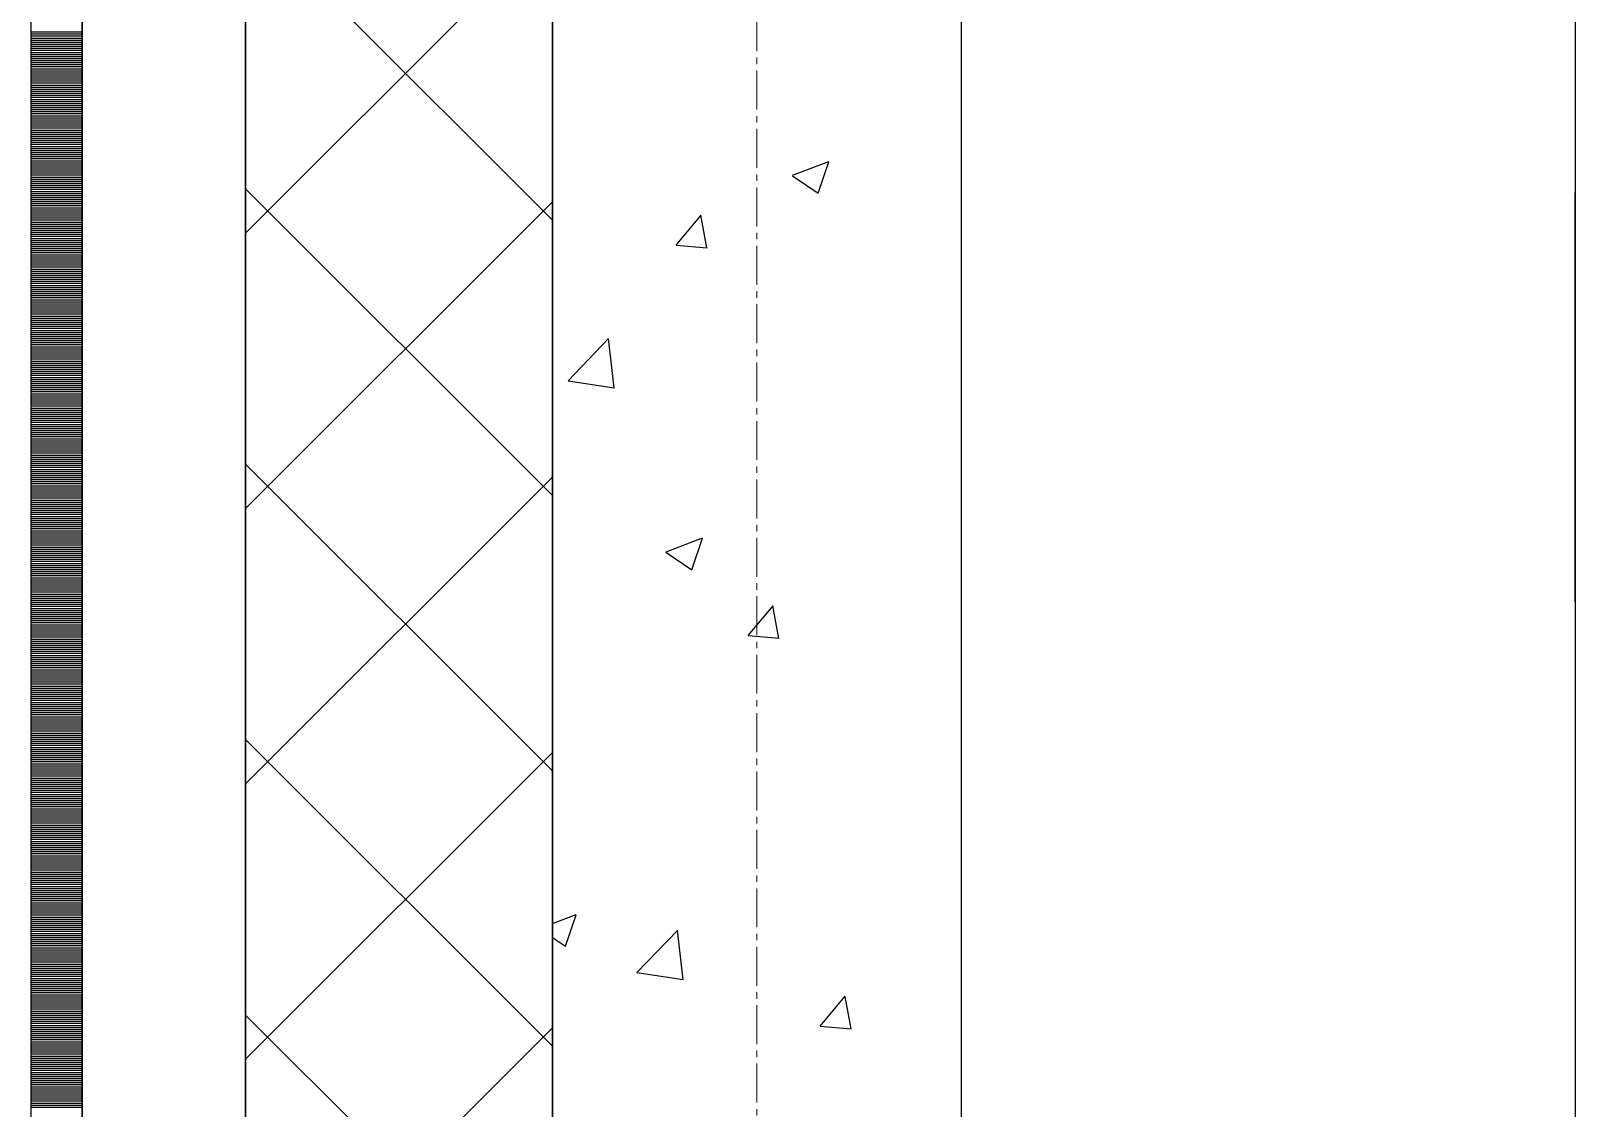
# Model space of a CAD drawing. Header units: millimetres. Extents: x 538266 to 1167394, y 114608 to 637157.
# Drawn here: x 1046079 to 1046834, y 570621 to 571148 of the extents above; entities that cross this region are included whole.
import ezdxf

# ---------------------------------------------------------------- set-up
doc = ezdxf.new("R2010")
doc.units = ezdxf.units.MM
doc.linetypes.add('CENTER2', pattern=[28.575, 19.05, -3.175, 3.175, -3.175])
doc.linetypes.add('DASHED', pattern=[19.05, 12.7, -6.35])
for name, color, linetype, lineweight in [('0) шт стен 3 эт', 150, 'Continuous', 60), ('АР_Стены ПЕНОблок', 52, 'Continuous', 20), ('АР_Тонкая', 254, 'Continuous', 5), ('АР_Утеплитель', 31, 'Continuous', 0), ('АР_Штриховка', 8, 'Continuous', 0)]:
    doc.layers.add(name, color=color, linetype=linetype, lineweight=lineweight)
doc.layers.add('АР_Делит', color=120, linetype='Continuous', lineweight=0, plot=False)
doc.layers.add('КР_Балки-0.5', color=60, linetype='Continuous', lineweight=50, plot=False)
doc.layers.add('РД_Оси_100', color=7, linetype='Continuous', lineweight=0, true_color=0x525252)

# ---------------------------------------------------------------- blocks, each defined once
blk = doc.blocks.new('СОШ_2200_АР_ОСИ_М100_28.05.24')
at = {"layer": 'АР_Делит', "color": 251, "linetype": 'DASHED', "true_color": 0x636466}
blk.add_lwpolyline([(114955, 135155), (114955, -355), (93595.036, -355), (93595.036, 13855), (94145, 13855), (94145, 68320), (66055, 68320), (66055, 13857.73), (83455, 13857.73), (83455, -355), (45245, -355), (45245, 13145), (44695, 13145), (44695, 26755), (45245, 26755), (45245, 68320), (20455, 68320), (20455, 26755), (27955, 26755), (27955, 13145), (-355, 13145), (-355, 100855)], dxfattribs=at)
at = {"layer": 'РД_Оси_100', "color": 251, "linetype": 'CENTER2', "true_color": 0x636466}
blk.add_line((0, -6155), (0, 139938.679), dxfattribs=at)
blk = doc.blocks.new('3_этаж1')
at = {"layer": 'АР_Стены ПЕНОблок', "color": 18, "linetype": 'Continuous', "lineweight": 25, "true_color": 0x000000}
for p, q in [((684283.57, 587568.74), (684283.57, 511368.74)), ((684483.57, 511368.74), (684483.57, 587568.74))]:
    blk.add_line(p, q, dxfattribs=at)
at = {"layer": 'АР_Тонкая', "color": 18, "linetype": 'Continuous', "lineweight": 25, "true_color": 0x000000}
for p, q in [((684028.57, 587568.74), (684028.57, 511368.74)), ((684053.57, 587568.74), (684053.57, 511368.74)), ((684053.57, 511368.74), (684053.57, 587568.74)), ((684133.57, 511368.74), (684133.57, 587568.74))]:
    blk.add_line(p, q, dxfattribs=at)
at = {"layer": 'АР_Утеплитель', "color": 18, "linetype": 'Continuous', "lineweight": 25, "true_color": 0x000000}
for p, q in [((684133.57, 587568.74), (684133.57, 511368.74)), ((684283.57, 511368.74), (684283.57, 587568.74))]:
    blk.add_line(p, q, dxfattribs=at)
at = {"layer": 'АР_Штриховка', "color": 18, "linetype": 'Continuous', "lineweight": 25, "true_color": 0x000000}
for p, q in [((684283.57, 571055.36), (684133.57, 571205.36)), ((684133.57, 571049.07), (684283.57, 571199.07)), ((684028.57, 571147.49), (684053.57, 571147.49)), ((684028.57, 571146.49), (684053.57, 571146.49)), ((684028.57, 571145.49), (684053.57, 571145.49)), ((684028.57, 571144.49), (684053.57, 571144.49)), ((684028.57, 571143.49), (684053.57, 571143.49)), ((684028.57, 571142.49), (684053.57, 571142.49)), ((684028.57, 571141.49), (684053.57, 571141.49)), ((684028.57, 571140.49), (684053.57, 571140.49)), ((684028.57, 571139.49), (684053.57, 571139.49)), ((684028.57, 571138.49), (684053.57, 571138.49)), ((684028.57, 571137.49), (684053.57, 571137.49)), ((684028.57, 571136.49), (684053.57, 571136.49)), ((684028.57, 571135.49), (684053.57, 571135.49)), ((684028.57, 571134.49), (684053.57, 571134.49)), ((684028.57, 571133.49), (684053.57, 571133.49)), ((684028.57, 571132.49), (684053.57, 571132.49)), ((684028.57, 571131.49), (684053.57, 571131.49)), ((684028.57, 571130.49), (684053.57, 571130.49)), ((684028.57, 571129.49), (684053.57, 571129.49)), ((684028.57, 571128.49), (684053.57, 571128.49)), ((684028.57, 571127.49), (684053.57, 571127.49)), ((684028.57, 571126.49), (684053.57, 571126.49)), ((684028.57, 571125.49), (684053.57, 571125.49)), ((684028.57, 571124.49), (684053.57, 571124.49)), ((684028.57, 571123.49), (684053.57, 571123.49)), ((684028.57, 571122.49), (684053.57, 571122.49)), ((684028.57, 571121.49), (684053.57, 571121.49)), ((684028.57, 571120.49), (684053.57, 571120.49)), ((684028.57, 571119.49), (684053.57, 571119.49)), ((684028.57, 571118.49), (684053.57, 571118.49)), ((684028.57, 571117.49), (684053.57, 571117.49)), ((684028.57, 571116.49), (684053.57, 571116.49)), ((684028.57, 571115.49), (684053.57, 571115.49)), ((684028.57, 571114.49), (684053.57, 571114.49)), ((684028.57, 571113.49), (684053.57, 571113.49)), ((684028.57, 571112.49), (684053.57, 571112.49)), ((684028.57, 571111.49), (684053.57, 571111.49)), ((684028.57, 571110.49), (684053.57, 571110.49)), ((684028.57, 571109.49), (684053.57, 571109.49)), ((684028.57, 571108.49), (684053.57, 571108.49)), ((684028.57, 571107.49), (684053.57, 571107.49)), ((684028.57, 571106.49), (684053.57, 571106.49)), ((684028.57, 571105.49), (684053.57, 571105.49)), ((684028.57, 571104.49), (684053.57, 571104.49)), ((684028.57, 571103.49), (684053.57, 571103.49)), ((684028.57, 571102.49), (684053.57, 571102.49)), ((684028.57, 571101.49), (684053.57, 571101.49)), ((684028.57, 571100.49), (684053.57, 571100.49)), ((684028.57, 571099.49), (684053.57, 571099.49)), ((684028.57, 571098.49), (684053.57, 571098.49)), ((684028.57, 571097.49), (684053.57, 571097.49)), ((684028.57, 571096.49), (684053.57, 571096.49)), ((684028.57, 571095.49), (684053.57, 571095.49)), ((684028.57, 571094.49), (684053.57, 571094.49)), ((684028.57, 571093.49), (684053.57, 571093.49)), ((684028.57, 571092.49), (684053.57, 571092.49)), ((684028.57, 571091.49), (684053.57, 571091.49)), ((684028.57, 571090.49), (684053.57, 571090.49)), ((684028.57, 571089.49), (684053.57, 571089.49)), ((684028.57, 571088.49), (684053.57, 571088.49)), ((684028.57, 571087.49), (684053.57, 571087.49)), ((684028.57, 571086.49), (684053.57, 571086.49)), ((684028.57, 571085.49), (684053.57, 571085.49)), ((684028.57, 571084.49), (684053.57, 571084.49)), ((684028.57, 571083.49), (684053.57, 571083.49)), ((684400.99, 571077.33), (684418.78, 571084.16)), ((684413.54, 571068.59), (684418.69, 571083.94)), ((684028.57, 571082.49), (684053.57, 571082.49)), ((684028.57, 571081.49), (684053.57, 571081.49)), ((684028.57, 571080.49), (684053.57, 571080.49)), ((684028.57, 571079.49), (684053.57, 571079.49)), ((684028.57, 571078.49), (684053.57, 571078.49)), ((684028.57, 571077.49), (684053.57, 571077.49)), ((684028.57, 571076.49), (684053.57, 571076.49)), ((684028.57, 571075.49), (684053.57, 571075.49)), ((684400.9, 571077.12), (684413.53, 571068.59)), ((684028.57, 571074.49), (684053.57, 571074.49)), ((684028.57, 571073.49), (684053.57, 571073.49)), ((684028.57, 571072.49), (684053.57, 571072.49)), ((684028.57, 571071.49), (684053.57, 571071.49)), ((684028.57, 571070.49), (684053.57, 571070.49)), ((684028.57, 571069.49), (684053.57, 571069.49)), ((684028.57, 571068.49), (684053.57, 571068.49)), ((684028.57, 571067.49), (684053.57, 571067.49)), ((684283.57, 570920.65), (684133.57, 571070.65)), ((684028.57, 571066.49), (684053.57, 571066.49)), ((684028.57, 571065.49), (684053.57, 571065.49)), ((684028.57, 571064.49), (684053.57, 571064.49)), ((684028.57, 571063.49), (684053.57, 571063.49)), ((684028.57, 571062.49), (684053.57, 571062.49)), ((684028.57, 571061.49), (684053.57, 571061.49)), ((684028.57, 571060.49), (684053.57, 571060.49)), ((684133.57, 570914.37), (684283.57, 571064.37)), ((684028.57, 571059.49), (684053.57, 571059.49)), ((684028.57, 571058.49), (684053.57, 571058.49)), ((684028.57, 571057.49), (684053.57, 571057.49)), ((684028.57, 571056.49), (684053.57, 571056.49)), ((684028.57, 571055.49), (684053.57, 571055.49)), ((684028.57, 571054.49), (684053.57, 571054.49)), ((684028.57, 571053.49), (684053.57, 571053.49)), ((684028.57, 571052.49), (684053.57, 571052.49)), ((684343.99, 571043.21), (684356.24, 571057.81)), ((684359.06, 571041.85), (684356.13, 571057.78)), ((684028.57, 571051.49), (684053.57, 571051.49)), ((684028.57, 571050.49), (684053.57, 571050.49)), ((684028.57, 571049.49), (684053.57, 571049.49)), ((684028.57, 571048.49), (684053.57, 571048.49)), ((684028.57, 571047.49), (684053.57, 571047.49)), ((684028.57, 571046.49), (684053.57, 571046.49)), ((684028.57, 571045.49), (684053.57, 571045.49)), ((684028.57, 571044.49), (684053.57, 571044.49)), ((684028.57, 571043.49), (684053.57, 571043.49)), ((684028.57, 571042.49), (684053.57, 571042.49)), ((684028.57, 571041.49), (684053.57, 571041.49)), ((684028.57, 571040.49), (684053.57, 571040.49)), ((684028.57, 571039.49), (684053.57, 571039.49)), ((684028.57, 571038.49), (684053.57, 571038.49)), ((684028.57, 571037.49), (684053.57, 571037.49)), ((684343.99, 571043.2), (684359.17, 571041.88)), ((684028.57, 571036.49), (684053.57, 571036.49)), ((684028.57, 571035.49), (684053.57, 571035.49)), ((684028.57, 571034.49), (684053.57, 571034.49)), ((684028.57, 571033.49), (684053.57, 571033.49)), ((684028.57, 571032.49), (684053.57, 571032.49)), ((684028.57, 571031.49), (684053.57, 571031.49)), ((684028.57, 571030.49), (684053.57, 571030.49)), ((684028.57, 571029.49), (684053.57, 571029.49)), ((684028.57, 571028.49), (684053.57, 571028.49)), ((684028.57, 571027.49), (684053.57, 571027.49)), ((684028.57, 571026.49), (684053.57, 571026.49)), ((684028.57, 571025.49), (684053.57, 571025.49)), ((684028.57, 571024.49), (684053.57, 571024.49)), ((684028.57, 571023.49), (684053.57, 571023.49)), ((684028.57, 571022.49), (684053.57, 571022.49)), ((684028.57, 571021.49), (684053.57, 571021.49)), ((684028.57, 571020.49), (684053.57, 571020.49)), ((684028.57, 571019.49), (684053.57, 571019.49)), ((684028.57, 571018.49), (684053.57, 571018.49)), ((684028.57, 571017.49), (684053.57, 571017.49)), ((684028.57, 571016.49), (684053.57, 571016.49)), ((684028.57, 571015.49), (684053.57, 571015.49)), ((684028.57, 571014.49), (684053.57, 571014.49)), ((684028.57, 571013.49), (684053.57, 571013.49)), ((684028.57, 571012.49), (684053.57, 571012.49)), ((684028.57, 571011.49), (684053.57, 571011.49)), ((684028.57, 571010.49), (684053.57, 571010.49)), ((684028.57, 571009.49), (684053.57, 571009.49)), ((684028.57, 571008.49), (684053.57, 571008.49)), ((684028.57, 571007.49), (684053.57, 571007.49)), ((684028.57, 571006.49), (684053.57, 571006.49)), ((684028.57, 571005.49), (684053.57, 571005.49)), ((684028.57, 571004.49), (684053.57, 571004.49)), ((684028.57, 571003.49), (684053.57, 571003.49)), ((684028.57, 571002.49), (684053.57, 571002.49)), ((684028.57, 571001.49), (684053.57, 571001.49)), ((684028.57, 571000.49), (684053.57, 571000.49)), ((684028.57, 570999.49), (684053.57, 570999.49)), ((684028.57, 570998.49), (684053.57, 570998.49)), ((684028.57, 570997.49), (684053.57, 570997.49)), ((684028.57, 570996.49), (684053.57, 570996.49)), ((684028.57, 570995.49), (684053.57, 570995.49)), ((684028.57, 570994.49), (684053.57, 570994.49)), ((684028.57, 570993.49), (684053.57, 570993.49)), ((684028.57, 570992.49), (684053.57, 570992.49)), ((684291.19, 570976.82), (684310.98, 570997.44)), ((684313.77, 570973.32), (684310.97, 570997.44)), ((684028.57, 570991.49), (684053.57, 570991.49)), ((684028.57, 570990.49), (684053.57, 570990.49)), ((684028.57, 570989.49), (684053.57, 570989.49)), ((684028.57, 570988.49), (684053.57, 570988.49)), ((684028.57, 570987.49), (684053.57, 570987.49)), ((684028.57, 570986.49), (684053.57, 570986.49)), ((684028.57, 570985.49), (684053.57, 570985.49)), ((684028.57, 570984.49), (684053.57, 570984.49)), ((684028.57, 570983.49), (684053.57, 570983.49)), ((684028.57, 570982.49), (684053.57, 570982.49)), ((684028.57, 570981.49), (684053.57, 570981.49)), ((684028.57, 570980.49), (684053.57, 570980.49)), ((684028.57, 570979.49), (684053.57, 570979.49)), ((684028.57, 570978.49), (684053.57, 570978.49)), ((684028.57, 570977.49), (684053.57, 570977.49)), ((684028.57, 570976.49), (684053.57, 570976.49)), ((684028.57, 570975.49), (684053.57, 570975.49)), ((684028.57, 570974.49), (684053.57, 570974.49)), ((684028.57, 570973.49), (684053.57, 570973.49)), ((684028.57, 570972.49), (684053.57, 570972.49)), ((684028.57, 570971.49), (684053.57, 570971.49)), ((684028.57, 570970.49), (684053.57, 570970.49)), ((684028.57, 570969.49), (684053.57, 570969.49)), ((684291.19, 570976.84), (684313.78, 570973.33)), ((684028.57, 570968.49), (684053.57, 570968.49)), ((684028.57, 570967.49), (684053.57, 570967.49)), ((684028.57, 570966.49), (684053.57, 570966.49)), ((684028.57, 570965.49), (684053.57, 570965.49)), ((684028.57, 570964.49), (684053.57, 570964.49)), ((684028.57, 570963.49), (684053.57, 570963.49)), ((684028.57, 570962.49), (684053.57, 570962.49)), ((684028.57, 570961.49), (684053.57, 570961.49)), ((684028.57, 570960.49), (684053.57, 570960.49)), ((684028.57, 570959.49), (684053.57, 570959.49)), ((684028.57, 570958.49), (684053.57, 570958.49)), ((684028.57, 570957.49), (684053.57, 570957.49)), ((684028.57, 570956.49), (684053.57, 570956.49)), ((684028.57, 570955.49), (684053.57, 570955.49)), ((684028.57, 570954.49), (684053.57, 570954.49)), ((684028.57, 570953.49), (684053.57, 570953.49)), ((684028.57, 570952.49), (684053.57, 570952.49)), ((684028.57, 570951.49), (684053.57, 570951.49)), ((684028.57, 570950.49), (684053.57, 570950.49)), ((684028.57, 570949.49), (684053.57, 570949.49)), ((684028.57, 570948.49), (684053.57, 570948.49)), ((684028.57, 570947.49), (684053.57, 570947.49)), ((684028.57, 570946.49), (684053.57, 570946.49)), ((684028.57, 570945.49), (684053.57, 570945.49)), ((684028.57, 570944.49), (684053.57, 570944.49)), ((684028.57, 570943.49), (684053.57, 570943.49)), ((684028.57, 570942.49), (684053.57, 570942.49)), ((684028.57, 570941.49), (684053.57, 570941.49)), ((684028.57, 570940.49), (684053.57, 570940.49)), ((684028.57, 570939.49), (684053.57, 570939.49)), ((684028.57, 570938.49), (684053.57, 570938.49)), ((684028.57, 570937.49), (684053.57, 570937.49)), ((684028.57, 570936.49), (684053.57, 570936.49)), ((684028.57, 570935.49), (684053.57, 570935.49)), ((684028.57, 570934.49), (684053.57, 570934.49)), ((684028.57, 570933.49), (684053.57, 570933.49)), ((684028.57, 570932.49), (684053.57, 570932.49)), ((684283.57, 570785.95), (684133.57, 570935.95)), ((684028.57, 570931.49), (684053.57, 570931.49)), ((684028.57, 570930.49), (684053.57, 570930.49)), ((684028.57, 570929.49), (684053.57, 570929.49)), ((684028.57, 570928.49), (684053.57, 570928.49)), ((684028.57, 570927.49), (684053.57, 570927.49)), ((684028.57, 570926.49), (684053.57, 570926.49)), ((684028.57, 570925.49), (684053.57, 570925.49)), ((684028.57, 570924.49), (684053.57, 570924.49)), ((684133.57, 570779.66), (684283.57, 570929.66)), ((684028.57, 570923.49), (684053.57, 570923.49)), ((684028.57, 570922.49), (684053.57, 570922.49)), ((684028.57, 570921.49), (684053.57, 570921.49)), ((684028.57, 570920.49), (684053.57, 570920.49)), ((684028.57, 570919.49), (684053.57, 570919.49)), ((684028.57, 570918.49), (684053.57, 570918.49)), ((684028.57, 570917.49), (684053.57, 570917.49)), ((684028.57, 570916.49), (684053.57, 570916.49)), ((684028.57, 570915.49), (684053.57, 570915.49)), ((684028.57, 570914.49), (684053.57, 570914.49)), ((684028.57, 570913.49), (684053.57, 570913.49)), ((684028.57, 570912.49), (684053.57, 570912.49)), ((684028.57, 570911.49), (684053.57, 570911.49)), ((684028.57, 570910.49), (684053.57, 570910.49)), ((684028.57, 570909.49), (684053.57, 570909.49)), ((684028.57, 570908.49), (684053.57, 570908.49)), ((684028.57, 570907.49), (684053.57, 570907.49)), ((684028.57, 570906.49), (684053.57, 570906.49)), ((684028.57, 570905.49), (684053.57, 570905.49)), ((684028.57, 570904.49), (684053.57, 570904.49)), ((684028.57, 570903.49), (684053.57, 570903.49)), ((684028.57, 570902.49), (684053.57, 570902.49)), ((684028.57, 570901.49), (684053.57, 570901.49)), ((684028.57, 570900.49), (684053.57, 570900.49)), ((684028.57, 570899.49), (684053.57, 570899.49)), ((684028.57, 570898.49), (684053.57, 570898.49)), ((684028.57, 570897.49), (684053.57, 570897.49)), ((684028.57, 570896.49), (684053.57, 570896.49)), ((684028.57, 570895.49), (684053.57, 570895.49)), ((684028.57, 570894.49), (684053.57, 570894.49)), ((684339.19, 570893.14), (684356.98, 570899.97)), ((684351.74, 570884.4), (684356.89, 570899.75)), ((684028.57, 570893.49), (684053.57, 570893.49)), ((684028.57, 570892.49), (684053.57, 570892.49)), ((684028.57, 570891.49), (684053.57, 570891.49)), ((684028.57, 570890.49), (684053.57, 570890.49)), ((684028.57, 570889.49), (684053.57, 570889.49)), ((684028.57, 570888.49), (684053.57, 570888.49)), ((684028.57, 570887.49), (684053.57, 570887.49)), ((684028.57, 570886.49), (684053.57, 570886.49)), ((684339.09, 570892.93), (684351.73, 570884.41)), ((684028.57, 570885.49), (684053.57, 570885.49)), ((684028.57, 570884.49), (684053.57, 570884.49)), ((684028.57, 570883.49), (684053.57, 570883.49)), ((684028.57, 570882.49), (684053.57, 570882.49)), ((684028.57, 570881.49), (684053.57, 570881.49)), ((684028.57, 570880.49), (684053.57, 570880.49)), ((684028.57, 570879.49), (684053.57, 570879.49)), ((684028.57, 570878.49), (684053.57, 570878.49)), ((684028.57, 570877.49), (684053.57, 570877.49)), ((684028.57, 570876.49), (684053.57, 570876.49)), ((684028.57, 570875.49), (684053.57, 570875.49)), ((684028.57, 570874.49), (684053.57, 570874.49)), ((684028.57, 570873.49), (684053.57, 570873.49)), ((684028.57, 570872.49), (684053.57, 570872.49)), ((684028.57, 570871.49), (684053.57, 570871.49)), ((684028.57, 570870.49), (684053.57, 570870.49)), ((684028.57, 570869.49), (684053.57, 570869.49)), ((684028.57, 570868.49), (684053.57, 570868.49)), ((684028.57, 570867.49), (684053.57, 570867.49)), ((684028.57, 570866.49), (684053.57, 570866.49)), ((684028.57, 570865.49), (684053.57, 570865.49)), ((684028.57, 570864.49), (684053.57, 570864.49)), ((684379.24, 570852.16), (684391.48, 570866.75)), ((684394.31, 570850.8), (684391.37, 570866.72)), ((684028.57, 570863.49), (684053.57, 570863.49)), ((684028.57, 570862.49), (684053.57, 570862.49)), ((684028.57, 570861.49), (684053.57, 570861.49)), ((684028.57, 570860.49), (684053.57, 570860.49)), ((684028.57, 570859.49), (684053.57, 570859.49)), ((684028.57, 570858.49), (684053.57, 570858.49)), ((684028.57, 570857.49), (684053.57, 570857.49)), ((684028.57, 570856.49), (684053.57, 570856.49)), ((684028.57, 570855.49), (684053.57, 570855.49)), ((684028.57, 570854.49), (684053.57, 570854.49)), ((684028.57, 570853.49), (684053.57, 570853.49)), ((684028.57, 570852.49), (684053.57, 570852.49)), ((684028.57, 570851.49), (684053.57, 570851.49)), ((684028.57, 570850.49), (684053.57, 570850.49)), ((684028.57, 570849.49), (684053.57, 570849.49)), ((684379.23, 570852.15), (684394.42, 570850.82)), ((684028.57, 570848.49), (684053.57, 570848.49)), ((684028.57, 570847.49), (684053.57, 570847.49)), ((684028.57, 570846.49), (684053.57, 570846.49)), ((684028.57, 570845.49), (684053.57, 570845.49)), ((684028.57, 570844.49), (684053.57, 570844.49)), ((684028.57, 570843.49), (684053.57, 570843.49)), ((684028.57, 570842.49), (684053.57, 570842.49)), ((684028.57, 570841.49), (684053.57, 570841.49)), ((684028.57, 570840.49), (684053.57, 570840.49)), ((684028.57, 570839.49), (684053.57, 570839.49)), ((684028.57, 570838.49), (684053.57, 570838.49)), ((684028.57, 570837.49), (684053.57, 570837.49)), ((684028.57, 570836.49), (684053.57, 570836.49)), ((684028.57, 570835.49), (684053.57, 570835.49)), ((684028.57, 570834.49), (684053.57, 570834.49)), ((684028.57, 570833.49), (684053.57, 570833.49)), ((684028.57, 570832.49), (684053.57, 570832.49)), ((684028.57, 570831.49), (684053.57, 570831.49)), ((684028.57, 570830.49), (684053.57, 570830.49)), ((684028.57, 570829.49), (684053.57, 570829.49)), ((684028.57, 570828.49), (684053.57, 570828.49)), ((684028.57, 570827.49), (684053.57, 570827.49)), ((684028.57, 570826.49), (684053.57, 570826.49)), ((684028.57, 570825.49), (684053.57, 570825.49)), ((684028.57, 570824.49), (684053.57, 570824.49)), ((684028.57, 570823.49), (684053.57, 570823.49)), ((684028.57, 570822.49), (684053.57, 570822.49)), ((684028.57, 570821.49), (684053.57, 570821.49)), ((684028.57, 570820.49), (684053.57, 570820.49)), ((684028.57, 570819.49), (684053.57, 570819.49)), ((684028.57, 570818.49), (684053.57, 570818.49)), ((684028.57, 570817.49), (684053.57, 570817.49)), ((684028.57, 570816.49), (684053.57, 570816.49)), ((684028.57, 570815.49), (684053.57, 570815.49)), ((684028.57, 570814.49), (684053.57, 570814.49)), ((684028.57, 570813.49), (684053.57, 570813.49)), ((684028.57, 570812.49), (684053.57, 570812.49)), ((684028.57, 570811.49), (684053.57, 570811.49)), ((684028.57, 570810.49), (684053.57, 570810.49)), ((684028.57, 570809.49), (684053.57, 570809.49)), ((684028.57, 570808.49), (684053.57, 570808.49)), ((684028.57, 570807.49), (684053.57, 570807.49)), ((684028.57, 570806.49), (684053.57, 570806.49)), ((684028.57, 570805.49), (684053.57, 570805.49)), ((684028.57, 570804.49), (684053.57, 570804.49)), ((684028.57, 570803.49), (684053.57, 570803.49)), ((684028.57, 570802.49), (684053.57, 570802.49)), ((684028.57, 570801.49), (684053.57, 570801.49)), ((684028.57, 570800.49), (684053.57, 570800.49)), ((684028.57, 570799.49), (684053.57, 570799.49)), ((684028.57, 570798.49), (684053.57, 570798.49)), ((684028.57, 570797.49), (684053.57, 570797.49)), ((684028.57, 570796.49), (684053.57, 570796.49)), ((684283.57, 570651.25), (684133.57, 570801.25)), ((684028.57, 570795.49), (684053.57, 570795.49)), ((684028.57, 570794.49), (684053.57, 570794.49)), ((684028.57, 570793.49), (684053.57, 570793.49)), ((684028.57, 570792.49), (684053.57, 570792.49)), ((684028.57, 570791.49), (684053.57, 570791.49)), ((684028.57, 570790.49), (684053.57, 570790.49)), ((684028.57, 570789.49), (684053.57, 570789.49)), ((684028.57, 570788.49), (684053.57, 570788.49)), ((684133.57, 570644.96), (684283.57, 570794.96)), ((684028.57, 570787.49), (684053.57, 570787.49)), ((684028.57, 570786.49), (684053.57, 570786.49)), ((684028.57, 570785.49), (684053.57, 570785.49)), ((684028.57, 570784.49), (684053.57, 570784.49)), ((684028.57, 570783.49), (684053.57, 570783.49)), ((684028.57, 570782.49), (684053.57, 570782.49)), ((684028.57, 570781.49), (684053.57, 570781.49)), ((684028.57, 570780.49), (684053.57, 570780.49)), ((684028.57, 570779.49), (684053.57, 570779.49)), ((684028.57, 570778.49), (684053.57, 570778.49)), ((684028.57, 570777.49), (684053.57, 570777.49)), ((684028.57, 570776.49), (684053.57, 570776.49)), ((684028.57, 570775.49), (684053.57, 570775.49)), ((684028.57, 570774.49), (684053.57, 570774.49)), ((684028.57, 570773.49), (684053.57, 570773.49)), ((684028.57, 570772.49), (684053.57, 570772.49)), ((684028.57, 570771.49), (684053.57, 570771.49)), ((684028.57, 570770.49), (684053.57, 570770.49)), ((684028.57, 570769.49), (684053.57, 570769.49)), ((684028.57, 570768.49), (684053.57, 570768.49)), ((684028.57, 570767.49), (684053.57, 570767.49)), ((684028.57, 570766.49), (684053.57, 570766.49)), ((684028.57, 570765.49), (684053.57, 570765.49)), ((684028.57, 570764.49), (684053.57, 570764.49)), ((684028.57, 570763.49), (684053.57, 570763.49)), ((684028.57, 570762.49), (684053.57, 570762.49)), ((684028.57, 570761.49), (684053.57, 570761.49)), ((684028.57, 570760.49), (684053.57, 570760.49)), ((684028.57, 570759.49), (684053.57, 570759.49)), ((684028.57, 570758.49), (684053.57, 570758.49)), ((684028.57, 570757.49), (684053.57, 570757.49)), ((684028.57, 570756.49), (684053.57, 570756.49)), ((684028.57, 570755.49), (684053.57, 570755.49)), ((684028.57, 570754.49), (684053.57, 570754.49)), ((684028.57, 570753.49), (684053.57, 570753.49)), ((684028.57, 570752.49), (684053.57, 570752.49)), ((684028.57, 570751.49), (684053.57, 570751.49)), ((684028.57, 570750.49), (684053.57, 570750.49)), ((684028.57, 570749.49), (684053.57, 570749.49)), ((684028.57, 570748.49), (684053.57, 570748.49)), ((684028.57, 570747.49), (684053.57, 570747.49)), ((684028.57, 570746.49), (684053.57, 570746.49)), ((684028.57, 570745.49), (684053.57, 570745.49)), ((684028.57, 570744.49), (684053.57, 570744.49)), ((684028.57, 570743.49), (684053.57, 570743.49)), ((684028.57, 570742.49), (684053.57, 570742.49)), ((684028.57, 570741.49), (684053.57, 570741.49)), ((684028.57, 570740.49), (684053.57, 570740.49)), ((684028.57, 570739.49), (684053.57, 570739.49)), ((684028.57, 570738.49), (684053.57, 570738.49)), ((684028.57, 570737.49), (684053.57, 570737.49)), ((684028.57, 570736.49), (684053.57, 570736.49)), ((684028.57, 570735.49), (684053.57, 570735.49)), ((684028.57, 570734.49), (684053.57, 570734.49)), ((684028.57, 570733.49), (684053.57, 570733.49)), ((684028.57, 570732.49), (684053.57, 570732.49)), ((684028.57, 570731.49), (684053.57, 570731.49)), ((684028.57, 570730.49), (684053.57, 570730.49)), ((684028.57, 570729.49), (684053.57, 570729.49)), ((684028.57, 570728.49), (684053.57, 570728.49)), ((684028.57, 570727.49), (684053.57, 570727.49)), ((684028.57, 570726.49), (684053.57, 570726.49)), ((684028.57, 570725.49), (684053.57, 570725.49)), ((684028.57, 570724.49), (684053.57, 570724.49)), ((684028.57, 570723.49), (684053.57, 570723.49)), ((684028.57, 570722.49), (684053.57, 570722.49)), ((684028.57, 570721.49), (684053.57, 570721.49)), ((684028.57, 570720.49), (684053.57, 570720.49)), ((684028.57, 570719.49), (684053.57, 570719.49)), ((684028.57, 570718.49), (684053.57, 570718.49)), ((684028.57, 570717.49), (684053.57, 570717.49)), ((684028.57, 570716.49), (684053.57, 570716.49)), ((684028.57, 570715.49), (684053.57, 570715.49)), ((684028.57, 570714.49), (684053.57, 570714.49)), ((684028.57, 570713.49), (684053.57, 570713.49)), ((684283.57, 570711.33), (684295.17, 570715.78)), ((684289.94, 570700.22), (684295.09, 570715.56)), ((684028.57, 570712.49), (684053.57, 570712.49)), ((684028.57, 570711.49), (684053.57, 570711.49)), ((684028.57, 570710.49), (684053.57, 570710.49)), ((684028.57, 570709.49), (684053.57, 570709.49)), ((684028.57, 570708.49), (684053.57, 570708.49)), ((684028.57, 570707.49), (684053.57, 570707.49)), ((684028.57, 570706.49), (684053.57, 570706.49)), ((684028.57, 570705.49), (684053.57, 570705.49)), ((684324.87, 570687.35), (684344.65, 570707.97)), ((684347.45, 570683.85), (684344.64, 570707.97)), ((684028.57, 570704.49), (684053.57, 570704.49)), ((684028.57, 570703.49), (684053.57, 570703.49)), ((684028.57, 570702.49), (684053.57, 570702.49)), ((684028.57, 570701.49), (684053.57, 570701.49)), ((684028.57, 570700.49), (684053.57, 570700.49)), ((684028.57, 570699.49), (684053.57, 570699.49)), ((684028.57, 570698.49), (684053.57, 570698.49)), ((684283.57, 570704.5), (684289.93, 570700.22)), ((684028.57, 570697.49), (684053.57, 570697.49)), ((684028.57, 570696.49), (684053.57, 570696.49)), ((684028.57, 570695.49), (684053.57, 570695.49)), ((684028.57, 570694.49), (684053.57, 570694.49)), ((684028.57, 570693.49), (684053.57, 570693.49)), ((684028.57, 570692.49), (684053.57, 570692.49)), ((684028.57, 570691.49), (684053.57, 570691.49)), ((684028.57, 570690.49), (684053.57, 570690.49)), ((684028.57, 570689.49), (684053.57, 570689.49)), ((684028.57, 570688.49), (684053.57, 570688.49)), ((684028.57, 570687.49), (684053.57, 570687.49)), ((684028.57, 570686.49), (684053.57, 570686.49)), ((684028.57, 570685.49), (684053.57, 570685.49)), ((684028.57, 570684.49), (684053.57, 570684.49)), ((684028.57, 570683.49), (684053.57, 570683.49)), ((684028.57, 570682.49), (684053.57, 570682.49)), ((684324.86, 570687.37), (684347.45, 570683.87)), ((684028.57, 570681.49), (684053.57, 570681.49)), ((684028.57, 570680.49), (684053.57, 570680.49)), ((684028.57, 570679.49), (684053.57, 570679.49)), ((684028.57, 570678.49), (684053.57, 570678.49)), ((684028.57, 570677.49), (684053.57, 570677.49)), ((684028.57, 570676.49), (684053.57, 570676.49)), ((684028.57, 570675.49), (684053.57, 570675.49)), ((684414.48, 570661.1), (684426.72, 570675.69)), ((684429.55, 570659.74), (684426.61, 570675.66)), ((684028.57, 570674.49), (684053.57, 570674.49)), ((684028.57, 570673.49), (684053.57, 570673.49)), ((684028.57, 570672.49), (684053.57, 570672.49)), ((684028.57, 570671.49), (684053.57, 570671.49)), ((684028.57, 570670.49), (684053.57, 570670.49)), ((684028.57, 570669.49), (684053.57, 570669.49)), ((684028.57, 570668.49), (684053.57, 570668.49)), ((684028.57, 570667.49), (684053.57, 570667.49)), ((684028.57, 570666.49), (684053.57, 570666.49)), ((684028.57, 570665.49), (684053.57, 570665.49)), ((684028.57, 570664.49), (684053.57, 570664.49)), ((684028.57, 570663.49), (684053.57, 570663.49)), ((684028.57, 570662.49), (684053.57, 570662.49)), ((684028.57, 570661.49), (684053.57, 570661.49)), ((684028.57, 570660.49), (684053.57, 570660.49)), ((684283.57, 570516.54), (684133.57, 570666.54)), ((684133.57, 570510.25), (684283.57, 570660.25)), ((684414.48, 570661.09), (684429.66, 570659.76)), ((684028.57, 570659.49), (684053.57, 570659.49)), ((684028.57, 570658.49), (684053.57, 570658.49)), ((684028.57, 570657.49), (684053.57, 570657.49)), ((684028.57, 570656.49), (684053.57, 570656.49)), ((684028.57, 570655.49), (684053.57, 570655.49)), ((684028.57, 570654.49), (684053.57, 570654.49)), ((684028.57, 570653.49), (684053.57, 570653.49)), ((684028.57, 570652.49), (684053.57, 570652.49)), ((684028.57, 570651.49), (684053.57, 570651.49)), ((684028.57, 570650.49), (684053.57, 570650.49)), ((684028.57, 570649.49), (684053.57, 570649.49)), ((684028.57, 570648.49), (684053.57, 570648.49)), ((684028.57, 570647.49), (684053.57, 570647.49)), ((684028.57, 570646.49), (684053.57, 570646.49)), ((684028.57, 570645.49), (684053.57, 570645.49)), ((684028.57, 570644.49), (684053.57, 570644.49)), ((684028.57, 570643.49), (684053.57, 570643.49)), ((684028.57, 570642.49), (684053.57, 570642.49)), ((684028.57, 570641.49), (684053.57, 570641.49)), ((684028.57, 570640.49), (684053.57, 570640.49)), ((684028.57, 570639.49), (684053.57, 570639.49)), ((684028.57, 570638.49), (684053.57, 570638.49)), ((684028.57, 570637.49), (684053.57, 570637.49)), ((684028.57, 570636.49), (684053.57, 570636.49)), ((684028.57, 570635.49), (684053.57, 570635.49)), ((684028.57, 570634.49), (684053.57, 570634.49)), ((684028.57, 570633.49), (684053.57, 570633.49)), ((684028.57, 570632.49), (684053.57, 570632.49)), ((684028.57, 570631.49), (684053.57, 570631.49)), ((684028.57, 570630.49), (684053.57, 570630.49)), ((684028.57, 570629.49), (684053.57, 570629.49)), ((684028.57, 570628.49), (684053.57, 570628.49)), ((684028.57, 570627.49), (684053.57, 570627.49)), ((684028.57, 570626.49), (684053.57, 570626.49)), ((684028.57, 570625.49), (684053.57, 570625.49)), ((684028.57, 570624.49), (684053.57, 570624.49)), ((684028.57, 570623.49), (684053.57, 570623.49)), ((684028.57, 570622.49), (684053.57, 570622.49)), ((684028.57, 570621.49), (684053.57, 570621.49))]:
    blk.add_line(p, q, dxfattribs=at)
at = {"layer": 'КР_Балки-0.5', "color": 18, "lineweight": 25, "ltscale": 200, "true_color": 0x000000}
for p, q in [((684283.57, 561068.74), (684283.57, 587568.74)), ((684783.57, 587568.74), (684783.57, 561068.74)), ((684783.57, 570868.74), (684783.57, 571068.74))]:
    blk.add_line(p, q, dxfattribs=at)

msp = doc.modelspace()

# ---------------------------------------------------------------- block references
at = {"layer": '0) шт стен 3 эт', "color": 5, "lineweight": 25}
msp.add_blockref('3_этаж1', (362050.01, 0), dxfattribs=at)
at = {"layer": 'РД_Оси_100', "lineweight": 25}
msp.add_blockref('СОШ_2200_АР_ОСИ_М100_28.05.24', (1046433.58, 496768.74), dxfattribs=at)

doc.saveas('drawing.dxf')
